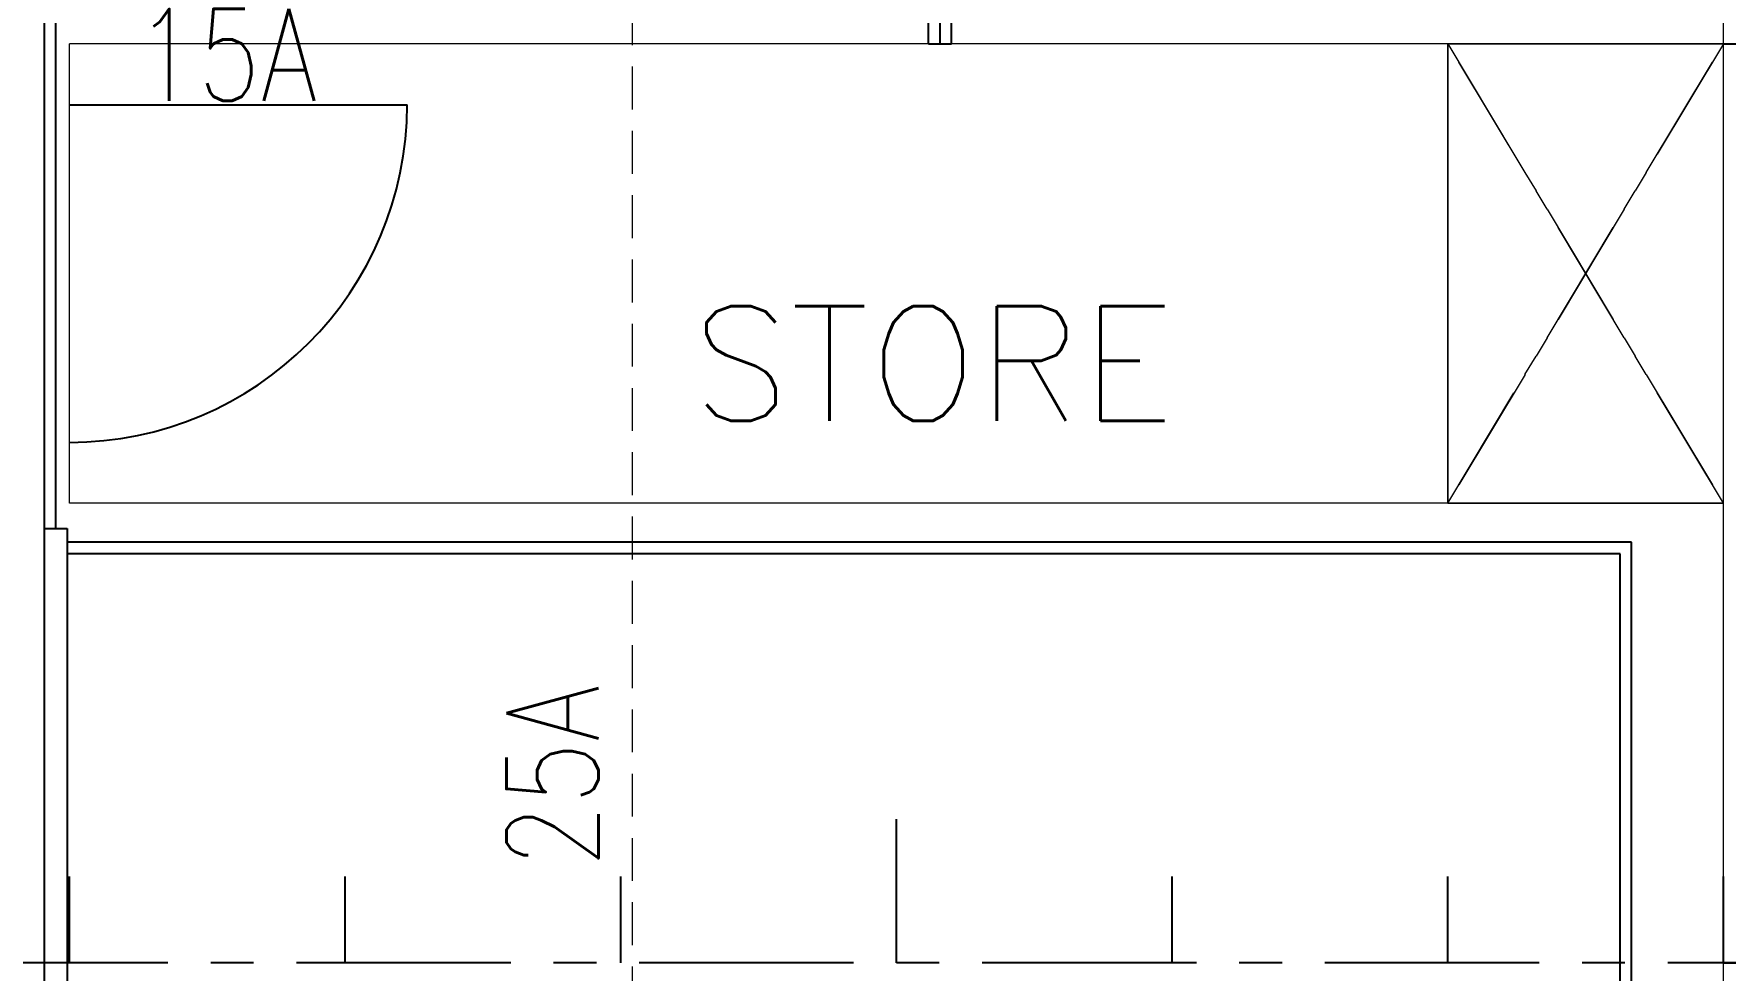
# Model space of a CAD drawing. Extents: x 475189 to 476029, y 1007718 to 1008015.
# Drawn here: x 475786.2 to 475805.94, y 1007867.82 to 1007878.75 of the extents above; entities that cross this region are included whole.
import ezdxf
from ezdxf.enums import TextEntityAlignment as Align

# ---------------------------------------------------------------- set-up
doc = ezdxf.new("R2010")
doc.units = 0
doc.header["$LTSCALE"] = 2
doc.header["$MEASUREMENT"] = 0
for name, pattern in [('CENTER', [2, 1.25, -0.25, 0.25, -0.25]), ('CENTER2', [1.125, 0.75, -0.125, 0.125, -0.125]), ('HIDDEN', [0.375, 0.25, -0.125])]:
    doc.linetypes.add(name, pattern=pattern)
doc.layers.get('0').update_dxf_attribs({"linetype": 'CONTINUOUS', "lineweight": 0})
for name, color, linetype in [('CUBICLE', 132, 'CONTINUOUS'), ('DIVISION', 42, 'CONTINUOUS'), ('Frame', 243, 'CONTINUOUS'), ('LAYER010', 7, 'CONTINUOUS'), ('Lining', 151, 'CONTINUOUS'), ('RED-1', 1, 'CONTINUOUS')]:
    doc.layers.add(name, color=color, linetype=linetype)
doc.layers.add('R.B', color=6, linetype='CONTINUOUS', lineweight=0)
doc.layers.add('TEXT', color=1, linetype='CONTINUOUS', lineweight=0)
doc.styles.add('ROMANS', font='ROMANS.SHX')
doc.styles.add('XT03_5', font='romans', dxfattribs={"width": 0.6, "height": 87.5})

# ---------------------------------------------------------------- blocks, each defined once
blk = doc.blocks.new('EXISTING')
at = {"color": 8, "linetype": 'Continuous'}
blk.add_line((475805.918, 1007828.899), (475805.918, 1007906.922), dxfattribs=at)
at = {"color": 8, "linetype": 'HIDDEN'}
blk.add_line((475793.186, 1007879.866), (475793.186, 1007859.473), dxfattribs=at)
at = {"layer": 'Lining', "color": 8}
for p, q in [((475786.324, 1007872.977), (475786.324, 1007829.587)), ((475786.592, 1007872.977), (475786.592, 1007829.587))]:
    blk.add_line(p, q, dxfattribs=at)
at = {"color": 8, "linetype": 'ByBlock', "style": 'ROMANS'}
for tag, height, width, p in [('DIRECTION', 0.536, 0.85, (475672.394, 1007828.239)), ('DN', 1.072, 0.708333, (475752.552, 1007802.238))]:
    blk.add_attdef(tag, text='', height=height, dxfattribs=dict(at, width=width)).set_placement(p, align=Align.MIDDLE_RIGHT)
at = {"color": 8, "style": 'XT03_5', "text_generation_flag": 4, "width": 0.6, "flags": 9}
for p, rotation in [((475706.595, 1007775.576), 270), ((475708.817, 1007766.103), 90)]:
    blk.add_attdef('KEYWORD', p, '', height=0.0375, rotation=rotation, dxfattribs=at)
at = {"color": 8, "style": 'XT03_5', "width": 0.6, "flags": 9}
for p, rotation in [((475708.817, 1007775.576), 270), ((475706.595, 1007766.103), 90)]:
    blk.add_attdef('KEYWORD', p, '', height=0.0375, rotation=rotation, dxfattribs=at)
at = {"layer": 'TEXT', "color": 8, "style": 'ROMANS', "width": 0.85, "flags": 8}
blk.add_attdef('WTD', text='', height=1.072, rotation=180, dxfattribs=at).set_placement((475705.173, 1007794.2), align=Align.MIDDLE_CENTER)
blk.add_attdef('WTD', text='', height=1.072, dxfattribs=at).set_placement((475731.4, 1007752.462), align=Align.MIDDLE_CENTER)

msp = doc.modelspace()

# ---------------------------------------------------------------- linework, layer by layer
at = {"color": 8, "linetype": 'Continuous'}
for p, q in [((475786.619, 1007873.272), (475786.619, 1007878.633)), ((475804.31, 1007878.633), (475786.619, 1007878.633)), ((475802.702, 1007873.272), (475802.702, 1007878.633)), ((475802.702, 1007873.272), (475802.702, 1007878.633)), ((475802.702, 1007878.633), (475805.918, 1007878.633)), ((475805.918, 1007878.633), (475804.31, 1007878.633)), ((475805.918, 1007873.272), (475786.619, 1007873.272)), ((475802.702, 1007873.272), (475805.918, 1007873.272))]:
    msp.add_line(p, q, dxfattribs=at)
at = {"color": 8}
for p, q in [((475786.619, 1007873.808), (475786.619, 1007878.633)), ((475804.31, 1007878.633), (475786.619, 1007878.633)), ((475802.702, 1007878.633), (475802.702, 1007873.272)), ((475802.702, 1007878.633), (475805.918, 1007878.633)), ((475802.702, 1007873.272), (475805.918, 1007873.272))]:
    msp.add_line(p, q, dxfattribs=at)
at = {"color": 8, "linetype": 'CENTER2'}
for p, q in [((475802.702, 1007878.633), (475805.918, 1007873.272)), ((475802.702, 1007873.272), (475805.918, 1007878.633)), ((475805.918, 1007878.633), (475802.702, 1007873.272)), ((475805.918, 1007873.272), (475802.702, 1007878.633))]:
    msp.add_line(p, q, dxfattribs=at)
at = {"color": 8, "linetype": 'HIDDEN'}
msp.add_line((475802.702, 1007876.113), (475802.702, 1007875.523), dxfattribs=at)
at = {"layer": 'CUBICLE', "color": 8}
for p, q in [((475796.644, 1007878.633), (475796.644, 1007884.664)), ((475796.778, 1007878.633), (475796.778, 1007884.664)), ((475796.912, 1007878.633), (475796.912, 1007884.664)), ((475796.644, 1007878.633), (475796.912, 1007878.633))]:
    msp.add_line(p, q, dxfattribs=at)
at = {"layer": 'DIVISION', "color": 8}
msp.add_line((475786.619, 1007877.922), (475790.559, 1007877.922), dxfattribs=at)
msp.add_arc((475786.619, 1007877.922), 3.94, 270, 0, dxfattribs=at)
at = {"layer": 'Frame', "color": 8}
for p, q in [((475796.269, 1007867.911), (475796.269, 1007869.585)), ((475786.619, 1007867.911), (475786.619, 1007868.916)), ((475789.835, 1007867.911), (475789.835, 1007868.916)), ((475793.052, 1007867.911), (475793.052, 1007868.916)), ((475799.485, 1007867.911), (475799.485, 1007868.916)), ((475802.702, 1007867.911), (475802.702, 1007868.916)), ((475805.918, 1007867.911), (475805.918, 1007868.916))]:
    msp.add_line(p, q, dxfattribs=at)
at = {"layer": 'Frame', "color": 8, "linetype": 'CENTER'}
msp.add_line((475847.768, 1007867.911), (475660.083, 1007867.911), dxfattribs=at)
at = {"layer": 'Lining', "color": 8}
for p, q in [((475786.324, 1007878.928), (475786.324, 1007872.977)), ((475786.458, 1007878.928), (475786.458, 1007872.977)), ((475786.324, 1007872.977), (475786.592, 1007872.977)), ((475804.846, 1007872.816), (475786.592, 1007872.816)), ((475804.846, 1007865.686), (475804.846, 1007872.816)), ((475804.712, 1007872.682), (475786.592, 1007872.682)), ((475804.712, 1007865.82), (475804.712, 1007872.682))]:
    msp.add_line(p, q, dxfattribs=at)
at = {"layer": 'RED-1', "color": 8}
for p, q in [((475805.918, 1007878.633), (475815.568, 1007878.633)), ((475805.918, 1007867.911), (475815.568, 1007867.911))]:
    msp.add_line(p, q, dxfattribs=at)

# ---------------------------------------------------------------- block references
at = {"layer": 'R.B'}
msp.add_blockref('EXISTING', (0, 0), dxfattribs=at)

# ---------------------------------------------------------------- texts
at = {"color": 8, "style": 'ROMANS', "width": 0.8}
msp.add_text('15A', height=1.0722, dxfattribs=at).set_placement((475787.379, 1007877.968))
msp.add_text('25A', height=1.0722, rotation=90, dxfattribs=at).set_placement((475792.79, 1007869.02))
at = {"layer": 'LAYER010', "color": 8, "linetype": 'Continuous', "style": 'ROMANS'}
msp.add_text('STORE', height=1.3403, dxfattribs=at).set_placement((475793.88, 1007874.232))

doc.saveas('drawing.dxf')
